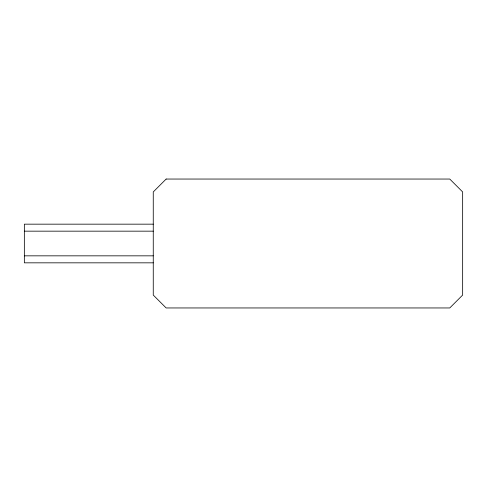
<?xml version="1.0" encoding="UTF-8"?>
<svg xmlns="http://www.w3.org/2000/svg" width="487" height="487" viewBox="0 0 487 487"><rect width="100%" height="100%" fill="white"/><g stroke="black" fill="none" stroke-linecap="round" stroke-linejoin="round"><path stroke-width="0.73" d="M153.259 224.166L24.35 224.166L24.35 262.834L153.259 262.834M24.35 231.161L153.259 231.161M24.35 255.839L153.259 255.839M166.152 179.046L153.259 191.933L153.259 295.067L166.152 307.954L449.757 307.954L462.65 295.067L462.65 191.933L449.757 179.046L166.152 179.046"/></g></svg>
